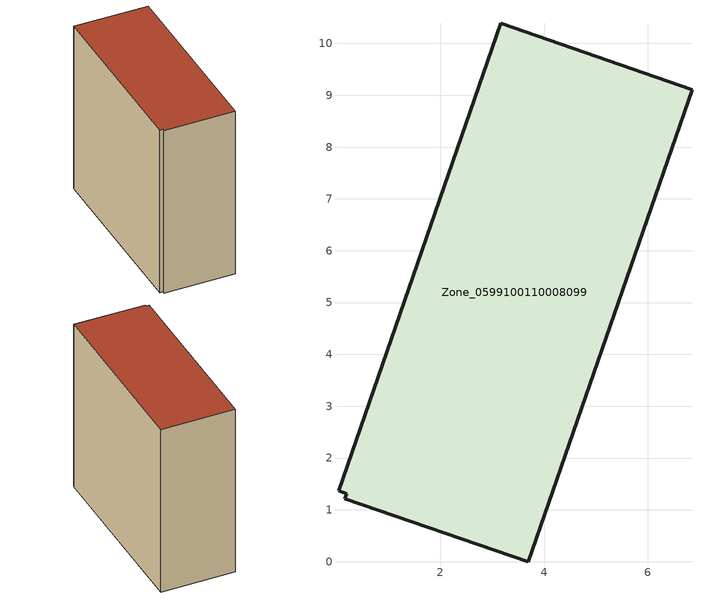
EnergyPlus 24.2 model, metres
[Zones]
Zone_0599100110008099
 floor ground (C_G): 6.86,9.11 3.69,0 0.16,1.21 0.19,1.31 0.03,1.36 3.17,10.39 z0
 wall outside (C_F): 6.86,9.11 3.17,10.39 0.03,1.36 0.19,1.31 0.16,1.21 3.69,0 6.86,9.11 z0:9.35
 roof outside (C_R): 3.69,0 6.86,9.11 3.17,10.39 0.03,1.36 0.19,1.31 0.16,1.21 z9.35
[BUILDING]
Pand.0599100110008099: North Axis=0; Terrain=City; Loads Convergence Tolerance Value=0.04; Temperature Convergence Tolerance Value=0.4; Solar Distribution=FullExterior; Maximum Number of Warmup Days=25; Minimum Number of Warmup Days=1
[Site:Location]
Rotterdam.The.Hague.AP_ZH_NLD Design_Conditions: Latitude=51.96; Longitude=4.45; Time Zone=1; Elevation=-4.5
[SITE:GROUNDTEMPERATURE:BUILDINGSURFACE]
18, 18, 18, 18, 18, 18, 18, 18, 18, 18, 18, 18
[MATERIAL] Thermal Absorptance=0.9; Solar Absorptance=0.7; Visible Absorptance=0.7
Name | Roughness | Thickness | Conductivity | Density | Specific Heat
G.TI.2015-2018 | MediumSmooth | 0.15 | 0.0428571 | 540 | 1210
F.TI.2015-2018 | Rough | 0.3 | 0.0666667 | 1920 | 840
R.TI.2015-2018 | MediumRough | 0.2 | 0.0333333 | 1500 | 1000
[CONSTRUCTION]
C_G: G.TI.2015-2018
C_F: F.TI.2015-2018
C_R: R.TI.2015-2018
[ZONE]
Zone_0599100110008099: Type=1; Multiplier=1; Ceiling Height=Autocalculate; Volume=Autocalculate; Floor Area=autocalculate; Part of Total Floor Area=Yes
[ZONEINFILTRATION:DESIGNFLOWRATE]
Infil_Zone_0599100110008099: Zone or ZoneList or Space or SpaceList=Zone_0599100110008099; Schedule=AlwaysOn; Design Flow Rate Calculation Method=Flow/Area; Flow Rate per Floor Area=0.0015; Constant Term Coefficient=1; Temperature Term Coefficient=0; Velocity Term Coefficient=0; Velocity Squared Term Coefficient=0
[HVACTEMPLATE:ZONE:IDEALLOADSAIRSYSTEM]
Zone_0599100110008099: Maximum Heating Supply Air Temperature=50; Minimum Cooling Supply Air Temperature=13; Maximum Heating Supply Air Humidity Ratio=0.0156; Minimum Cooling Supply Air Humidity Ratio=0.0077; Heating Limit=NoLimit; Cooling Limit=NoLimit; Dehumidification Control Type=ConstantSensibleHeatRatio; Cooling Sensible Heat Ratio=0.7; Dehumidification Setpoint=60; Humidification Control Type=None; Humidification Setpoint=30; Outdoor Air Method=None; Outdoor Air Flow Rate per Person=0.00944; Outdoor Air Flow Rate per Zone Floor Area=0; Outdoor Air Flow Rate per Zone=0; Demand Controlled Ventilation Type=None; Outdoor Air Economizer Type=NoEconomizer; Heat Recovery Type=None; Sensible Heat Recovery Effectiveness=0.7; Latent Heat Recovery Effectiveness=0.65
[ZONECONTROL:THERMOSTAT]
ThermostatControl_Zone_0599100110008099: Zone or ZoneList=Zone_0599100110008099; Control Type Schedule=DualSetpointControlType; Control 1=Thermostat_Zone_0599100110008099; Temperature Difference Between Cutout And Setpoint=0
[THERMOSTATSETPOINT:DUALSETPOINT]
Thermostat_Zone_0599100110008099: Heating Setpoint Temperature Schedule=HeatingSetpoint_Zone_0599100110008099; Cooling Setpoint Temperature Schedule=CoolingSetpoint_Zone_0599100110008099
[SCHEDULE:COMPACT]
HeatingSetpoint_Zone_0599100110008099: Through: 12/31, For: AllDays, Until: 24:00, 21
CoolingSetpoint_Zone_0599100110008099: Through: 12/31, For: AllDays, Until: 24:00, 24
DualSetpointControlType: Through: 12/31, For: AllDays, Until: 24:00, 4
AlwaysOn: Through: 12/31, For: AllDays, Until: 24:00, 1
